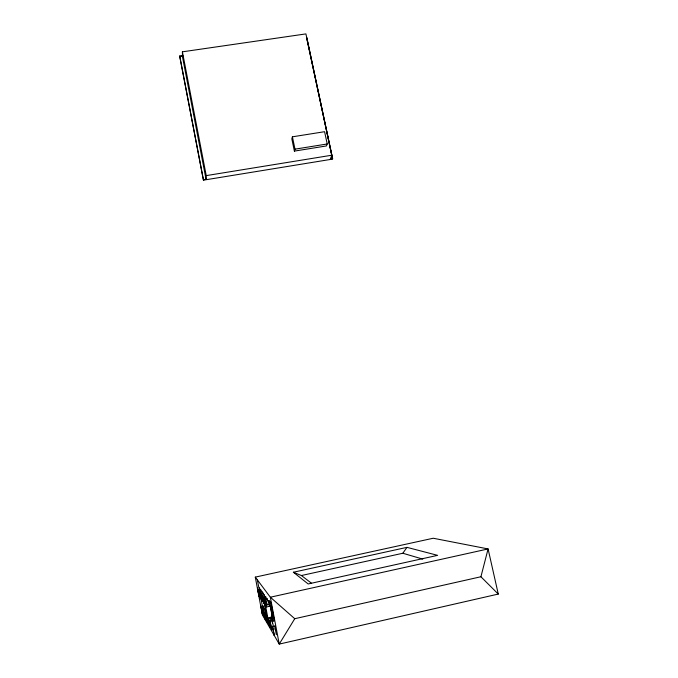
<?xml version="1.0" encoding="UTF-8"?>
<svg xmlns="http://www.w3.org/2000/svg" width="678" height="678" viewBox="0 0 678 678"><rect width="100%" height="100%" fill="white"/><g stroke="black" fill="none" stroke-linecap="round" stroke-linejoin="round"><path stroke-width="1.02" d="M306.795 37.476L332.584 159.101L203.459 180.153L179.729 55.986L182.848 55.528M203.476 179.746L206.053 179.323L206.231 175.619L182.407 51.825L305.914 33.9L331.906 155.203L330.271 159.084L332.762 158.677M498.271 594.072L480.914 576.749L488.092 548.934L433.234 538.239L255.292 577.114L262.411 614.963L279.234 644.1L498.271 594.072L488.092 548.934L270.336 597.216L255.292 577.114M292.413 136.812L291.837 138.829L294.388 151.109L326.449 145.94L327.22 143.973L324.601 131.702L292.413 136.812L294.981 149.16L294.388 151.109M294.752 618.709L279.234 644.1L270.336 597.216L294.752 618.709L480.914 576.749M293.362 572.24L301.405 575.529L402.825 553.248L406.978 547.358L437.615 555.35L308.168 583.961L293.362 572.24L406.978 547.358M271.183 616.302L271.573 618.378L273.251 621.031L274.37 620.777L270.954 602.784L269.327 600.513L268.234 600.759L269.022 604.903M267.869 618.133L272.327 617.133L270.251 606.14L269.124 604.522L264.734 605.496L266.785 616.336L267.869 618.133L265.793 607.132L264.734 605.496M268.234 600.759L269.844 603.039L270.954 602.784M265.793 607.132L270.251 606.14M294.981 149.16L327.22 143.973M206.231 175.619L331.906 155.203M203.459 180.153L179.738 56.545L182.857 56.088M402.825 553.248L422.758 559.104M301.405 575.529L311.473 583.224M271.564 615.946L272.327 617.133M276.344 634.71L274.717 625.777L274.717 626.726M268.835 602.03L268.319 600.767M267.641 600.988L266.954 598.411L267.098 600.216M271.395 620.828L270.641 618.505M266.259 599.013L265.598 596.496L265.912 599.267M269.725 617.514L269.946 618.497M263.649 595.276L263.022 592.86L263.174 594.589M266.039 606.03L264.844 598.877L266.352 605.861M262.411 593.504L261.793 591.131L261.835 592.055M265.903 611.98L265.267 609.53L265.293 610.412M261.216 591.792L260.615 589.462L260.767 591.148M264.64 609.946L263.988 607.869M264.971 597.284L264.242 594.657L264.564 597.199M260.064 590.14L259.471 587.851L259.776 590.419M263.428 607.988L262.818 605.632L263.123 608.158M260.75 597.343L261.361 599.733L259.827 591.563L262.42 606.657M306.871 39.087L316.626 84.606M317.067 86.674L332.364 158.067M267.14 604.632L266.208 600.878L266.742 604.869M269.302 604.157L269.53 605.335M206.053 179.323L182.501 56.884L182.407 51.825M269.844 603.039L273.251 621.031M257.386 579.91L258.937 588.14M263.971 614.895L264.751 619.006M275.014 628.633L275.234 629.811M273.581 626.726L272.124 620.862M270.827 619.921L270.997 620.929M264.327 610.107L264.056 608.42M272.48 623.328L272.183 621.463M179.729 55.986L179.738 56.545M257.564 588.267L259.047 596.165L257.564 588.267M258.674 589.894L260.191 597.92L258.674 589.894M261.013 593.301L262.581 601.606L261.013 593.301M263.522 596.954L265.149 605.564L263.522 596.954M260.911 606.064L262.403 613.997L260.911 606.064M262.081 607.98L263.598 616.056L262.081 607.98M263.293 609.971L264.835 618.183L263.293 609.971M264.547 612.031L266.123 620.387L264.547 612.031M267.183 616.361L268.869 625.014L267.183 616.361M268.573 618.65L270.302 627.464L268.573 618.65M270.022 621.014L271.776 630.006L270.022 621.014M272.497 626.277L274.31 635.532L272.497 626.277M265.844 614.166L267.496 622.658L265.844 614.166M262.259 595.115L263.886 603.547L262.259 595.115"/></g></svg>
